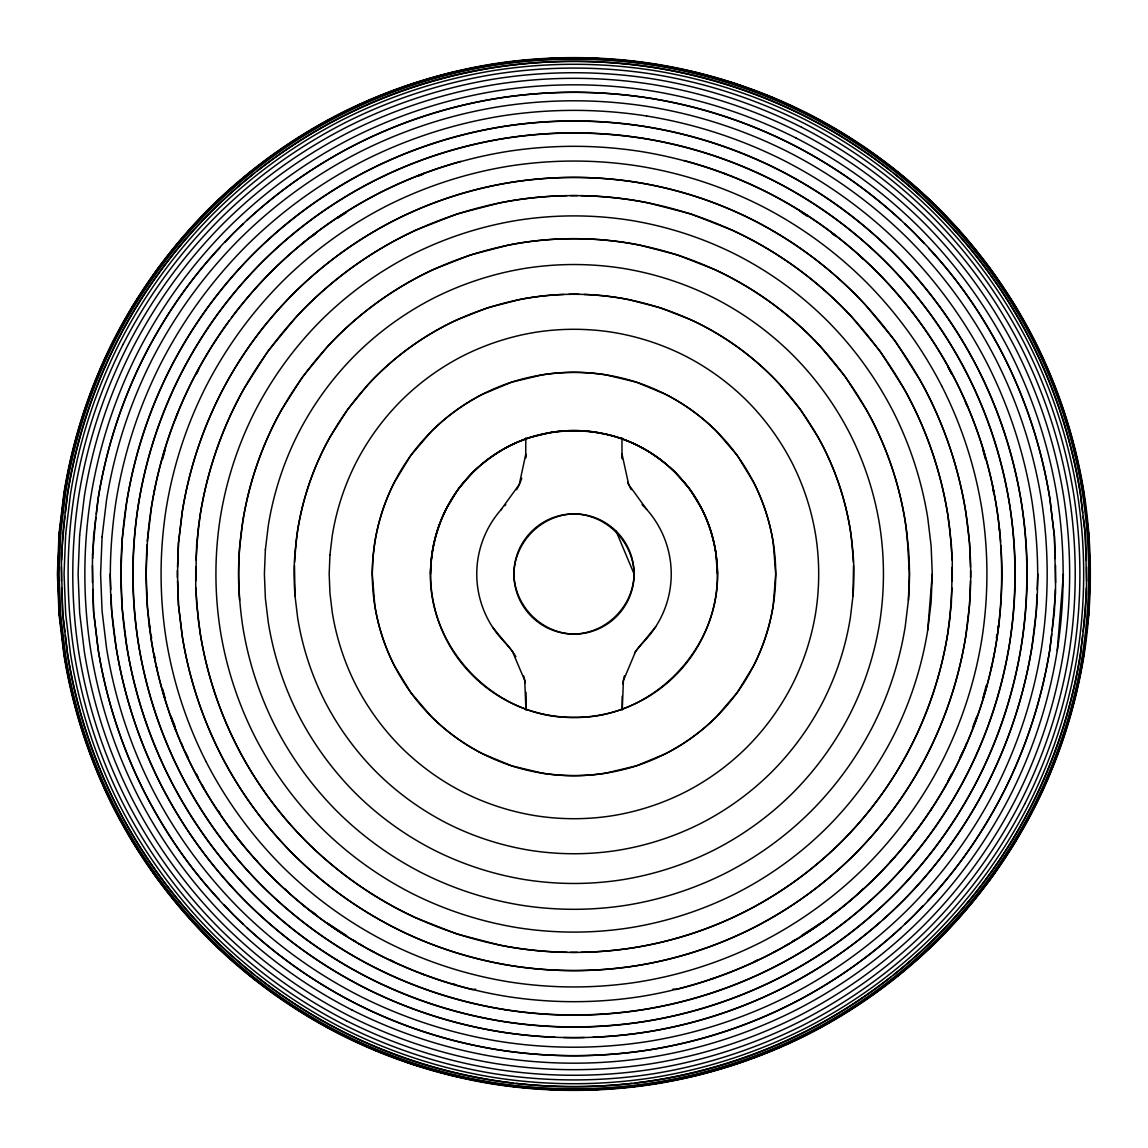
<?xml version="1.0" encoding="UTF-8"?>
<svg xmlns="http://www.w3.org/2000/svg" width="1148" height="1148" viewBox="0 0 1148 1148"><rect width="100%" height="100%" fill="white"/><g stroke="black" fill="none" stroke-linecap="round" stroke-linejoin="round"><path stroke-width="1.5" d="M646.554 115.991C694.511 123.754 741.12 138.894 784.486 160.806A470.91 470.91 0 0 1 901.912 246.117C936.151 280.571 964.951 320.22 987.151 363.428A470.91 470.91 0 0 1 1032.009 501.475C1039.284 549.462 1039.873 598.538 1032.009 646.496A470.91 470.91 0 0 1 987.165 784.543C965.195 827.837 936.309 867.587 901.926 901.869A470.91 470.91 0 0 1 882.984 919.706M525.712 458.023L525.813 437.89M622.259 710.095L623.407 680.534L635.59 651.476L655.709 626.693M57.96 570.484L59.452 614.467L64.288 654.69A524.062 524.062 0 0 0 96.647 769.863M58.376 559.923L59.093 542.33M61.418 567.012L62.753 614.209L67.574 654.173A520.69 520.69 0 0 0 117.182 806.829C141.462 854.7 173.391 898.626 211.419 936.524A520.69 520.69 0 0 0 254.569 974.953M61.705 560.023L62.753 533.806L67.574 493.827A520.69 520.69 0 0 1 117.168 341.214C141.448 293.328 173.391 249.374 211.419 211.476A520.69 520.69 0 0 1 254.54 173.061M92.428 565.419L93.605 611.784L98.125 649.323A489.263 489.263 0 0 0 144.748 792.78C167.565 837.753 197.571 879.038 233.288 914.655A489.263 489.263 0 0 0 243.204 924.24M92.701 558.545L93.605 536.231L98.125 498.677A489.263 489.263 0 0 1 144.734 355.249C167.924 310.477 197.399 268.862 233.288 233.345A489.263 489.263 0 0 1 243.175 223.788M784.486 987.194C741.264 1009.307 694.54 1024.475 646.582 1032.009A470.565 470.565 0 0 1 501.418 1031.995C453.446 1024.49 406.736 1009.293 363.514 987.194A470.91 470.91 0 0 1 246.088 901.883C211.691 867.601 182.819 827.851 160.849 784.558A470.91 470.91 0 0 1 115.991 646.525C108.127 598.567 108.716 549.49 115.991 501.504A470.91 470.91 0 0 1 160.835 363.457C183.034 320.249 211.835 280.6 246.074 246.131A470.91 470.91 0 0 1 363.5 160.82C406.851 138.908 453.46 123.769 501.418 116.005A470.91 470.91 0 0 1 646.554 115.991M177.38 570.542L178.485 605.096L182.216 636.021A402.819 402.819 0 0 0 220.588 754.121C239.487 791.115 264.026 825.168 293.486 854.456A402.819 402.819 0 0 0 393.951 927.44C430.988 946.268 470.852 959.412 511.922 965.769A402.819 402.819 0 0 0 636.092 965.769C677.119 959.341 717.084 946.354 754.049 927.44A402.819 402.819 0 0 0 854.514 854.456M177.51 567.083L178.485 542.904L182.216 511.979A402.819 402.819 0 0 1 220.574 393.908C237.177 361.577 257.884 331.356 282.681 304.751A401.585 401.585 0 0 1 407.956 213.758C440.918 198.446 476.033 187.885 511.922 182.231A402.819 402.819 0 0 1 636.064 182.231C671.967 187.87 707.068 198.475 740.058 213.729A401.585 401.585 0 0 1 865.305 304.765L894.995 340.784L920.108 380.131A401.987 401.987 0 0 1 965.755 511.979C972.385 552.992 972.327 595.008 965.784 636.021A402.819 402.819 0 0 1 927.426 754.092C908.527 791.087 883.989 825.168 854.514 854.456A402.518 402.518 0 0 1 754.049 927.44C716.969 946.182 677.105 959.125 636.092 965.769A402.518 402.518 0 0 1 511.922 965.769C476.061 959.857 440.99 949.425 407.942 934.271A402.001 402.001 0 0 1 293.515 854.442M195.72 567.012L195.734 588.852L198.116 618.456M195.992 560.037L198.116 529.544M294.476 565.562L295.022 595.941L297.648 617.753A284.13 284.13 0 0 0 324.712 701.055C338.115 727.115 355.493 751.036 376.157 771.843A284.13 284.13 0 0 0 447.002 823.303C473.163 836.533 501.289 845.66 530.218 850.352A284.13 284.13 0 0 0 617.796 850.338C646.726 845.66 674.852 836.519 701.012 823.303A284.13 284.13 0 0 0 771.858 771.815C792.522 751.022 809.9 727.1 823.288 701.026A284.13 284.13 0 0 0 850.352 617.739L852.978 595.941L853.524 565.562M294.62 562.19L296.127 541.139A283.255 283.255 0 0 1 329.892 437.259L347.586 409.506L368.508 384.078A283.255 283.255 0 0 1 456.875 319.89L487.513 307.836L519.384 299.571A283.255 283.255 0 0 1 628.602 299.585L660.487 307.836L691.125 319.876A283.255 283.255 0 0 1 779.478 384.092L800.414 409.506L818.122 437.259A283.255 283.255 0 0 1 851.859 541.139L853.38 562.176M717.17 565.964C723.47 645.334 653.614 719.208 574 717.428C494.386 719.208 424.53 645.334 430.83 565.964M908.398 600.289L909.446 574L907.078 534.609A339.521 339.521 0 0 0 866.596 410.109L845.387 376.831L820.303 346.352A339.521 339.521 0 0 0 714.386 269.421L677.664 254.971L639.465 245.055A339.521 339.521 0 0 0 508.55 245.069L470.336 254.971L433.614 269.407A339.521 339.521 0 0 0 327.711 346.366L302.613 376.831L281.375 410.094A339.521 339.521 0 0 0 240.951 534.609C237.349 565.132 238.167 596.07 242.759 626.449A340.569 340.569 0 0 0 275.204 726.282C291.262 757.537 312.098 786.208 336.852 811.134A340.569 340.569 0 0 0 421.775 872.824C453.13 888.681 486.838 899.63 521.522 905.241A340.569 340.569 0 0 0 626.492 905.227C661.176 899.616 694.884 888.667 726.239 872.824A340.569 340.569 0 0 0 811.162 811.119C835.931 786.193 856.752 757.508 872.81 726.268A340.569 340.569 0 0 0 905.241 626.435L908.398 600.289A326.936 326.936 0 0 0 908.384 547.711L905.241 521.551A340.569 340.569 0 0 0 872.796 421.718C856.738 390.464 835.902 361.792 811.148 336.866A340.569 340.569 0 0 0 726.225 275.176C694.87 259.319 661.162 248.37 626.478 242.759A340.569 340.569 0 0 0 521.508 242.773C486.824 248.384 453.116 259.333 421.761 275.176A340.569 340.569 0 0 0 336.838 336.881C312.069 361.807 291.248 390.492 275.19 421.732A340.569 340.569 0 0 0 242.759 521.565L239.602 547.711A326.936 326.936 0 0 0 239.602 600.304M932.262 574L931.128 602.083L927.756 629.994A363.715 363.715 0 0 1 893.115 736.614C875.981 769.992 853.725 800.615 827.292 827.234A363.715 363.715 0 0 1 736.585 893.13C703.107 910.063 667.103 921.758 630.065 927.756A363.715 363.715 0 0 1 517.963 927.756C480.926 921.758 444.922 910.063 411.429 893.144A363.729 363.729 0 0 1 320.737 827.249C294.29 800.63 272.033 770.007 254.885 736.643A363.715 363.715 0 0 1 220.244 630.022C214.489 592.942 214.489 555.087 220.244 518.006A363.715 363.715 0 0 1 254.885 411.386C272.019 378.008 294.275 347.385 320.708 320.766A363.715 363.715 0 0 1 411.414 254.87C444.893 237.937 480.897 226.242 517.935 220.244A363.715 363.715 0 0 1 630.037 220.244C667.074 226.242 703.078 237.937 736.571 254.856A363.715 363.715 0 0 1 827.263 320.751C853.71 347.37 875.967 377.993 893.115 411.357A363.715 363.715 0 0 1 927.756 517.978L931.128 545.903L932.262 574L927.756 629.994M952.008 587.963L949.884 618.456M952.28 580.988L952.266 559.148L949.884 529.544M970.49 580.917L969.515 605.096L965.784 636.006A401.987 401.987 0 0 1 920.093 767.869C902.285 799.539 880.028 828.598 854.514 854.456M970.62 577.458L970.62 570.542M1036.988 594.779L1036.371 610.349L1032.009 646.496A470.551 470.551 0 0 1 987.151 784.558C964.966 827.765 936.151 867.4 901.926 901.869A470.565 470.565 0 0 1 784.486 987.18M1037.204 589.584L1037.835 574M1055.299 589.455L1054.395 611.769L1049.875 649.323A489.263 489.263 0 0 1 1003.266 792.751C980.076 837.523 950.601 879.138 914.712 914.655A489.263 489.263 0 0 1 904.825 924.212M1055.572 582.581L1054.395 536.216L1049.875 498.677A489.263 489.263 0 0 0 1003.252 355.22C980.435 310.247 950.429 268.962 914.712 233.345A489.263 489.263 0 0 0 904.796 223.76M796.081 138.033A496.869 496.869 0 0 1 919.979 228.05C956.112 264.399 986.505 306.243 1009.924 351.833A496.869 496.869 0 0 1 1057.251 497.471C1065.1 548.127 1065.1 599.844 1057.265 650.486A496.869 496.869 0 0 1 1009.939 796.138C986.519 841.728 956.126 883.573 920.007 919.935A496.854 496.854 0 0 1 796.109 1009.953C750.361 1033.071 701.184 1049.057 650.586 1057.251A496.869 496.869 0 0 1 497.443 1057.251C446.845 1049.071 397.667 1033.085 351.919 1009.967M1086.295 587.977L1085.247 614.194L1080.426 654.173A520.675 520.675 0 0 1 1030.832 806.786C1006.552 854.672 974.609 898.626 936.581 936.524A520.69 520.69 0 0 1 893.46 974.939M1086.582 580.988L1085.247 533.791L1080.426 493.827A520.69 520.69 0 0 0 1030.818 341.171C1006.538 293.314 974.609 249.374 936.581 211.476A520.675 520.675 0 0 0 893.431 173.047M1088.907 605.67L1089.624 588.077M1090.04 577.516L1088.548 533.533L1083.712 493.31A524.062 524.062 0 0 0 1051.353 378.137M525.655 457.234L525.827 453.977L519.255 484.528L500.715 510.099M455.196 71.793L493.224 64.302C439.799 72.597 387.909 89.688 339.736 114.183A523.675 523.675 0 0 0 209.065 209.137C170.779 247.265 138.664 291.506 114.212 339.679A524.062 524.062 0 0 0 64.288 493.324L59.452 533.533L57.96 577.516M692.804 1076.207L654.776 1083.698C708.201 1075.403 760.091 1058.312 808.264 1033.817A523.675 523.675 0 0 0 938.935 938.863C977.221 900.735 1009.336 856.494 1033.788 808.321A524.062 524.062 0 0 0 1083.712 654.676L1088.548 614.467L1090.04 570.484M430.514 574C431.131 540.278 442.812 506.541 464.897 480.825A144.332 144.332 0 0 1 519.111 441.478L529.659 437.531L551.542 432.308A145.681 145.681 0 0 1 562.735 431.002M1057.265 650.486L1063.392 574M59.452 533.547L61.346 517.805M61.762 514.304L62.609 507.316M63.025 503.814L63.657 498.576M64.848 516.428L61.547 553.881L61.418 580.988M65.264 512.955L67.574 493.841A520.302 520.302 0 0 1 117.182 341.186C141.706 293.414 173.563 249.59 211.404 211.476A520.302 520.302 0 0 1 341.272 117.139C389.057 92.672 440.717 75.912 493.755 67.589A520.69 520.69 0 0 1 654.231 67.589C707.268 75.897 758.943 92.687 806.743 117.125A520.675 520.675 0 0 1 890.676 170.865M95.872 517.447L92.471 555.101L92.428 582.596M96.274 514.046L98.125 498.677A488.904 488.904 0 0 1 144.748 355.234C164.752 315.944 190.051 279.222 220.416 247.207M431.16 561.157L432.308 551.571A145.681 145.681 0 0 1 446.185 508.865L457.909 489.665L472.56 472.574A145.681 145.681 0 0 1 478.415 467.049M1051.726 633.954L1049.875 649.323A488.904 488.904 0 0 1 1003.252 792.766C983.248 832.056 957.949 868.778 927.584 900.793M1052.128 630.553L1055.529 592.899L1055.572 565.404M1082.736 635.045L1080.426 654.159A520.302 520.302 0 0 1 1030.818 806.814C1006.294 854.586 974.437 898.41 936.596 936.524A520.302 520.302 0 0 1 806.728 1030.861C758.943 1055.328 707.283 1072.089 654.245 1080.411A520.69 520.69 0 0 1 635.174 1083.023M1083.152 631.572L1086.453 594.119L1086.582 567.012M1084.343 649.424L1084.975 644.186M1085.391 640.684L1086.238 633.696M1086.654 630.195L1088.548 614.453M998.143 629.233L998.602 625.918M996.349 638.13L996.923 634.6M997.77 629.291L998.344 625.76M634.098 574C633.495 606.331 606.288 633.395 574 634.098C541.669 633.495 514.605 606.288 513.902 574C514.505 541.669 541.712 514.605 574 513.902C606.331 514.505 633.395 541.712 634.098 574A60.098 60.098 0 0 1 543.951 626.047A60.098 60.098 0 0 1 543.951 521.953A60.098 60.098 0 0 1 634.098 574L616.074 531.079M162.6 459.157L165.384 448.782M982.616 699.218L986.333 685.385M965.382 746.3L966.659 742.957M973.074 726.225L976.905 716.18M196.222 374.463L198.647 369.67M947.731 781.53L951.778 773.537M959.886 757.565L963.115 751.165M196.035 373.832L198.389 369.383M948.033 781.573L951.965 774.168M123.137 344.257C147.36 297.102 178.801 253.837 216.154 216.226A513.859 513.859 0 0 1 344.285 123.123C391.597 99.216 442.454 82.685 494.788 74.218A513.874 513.874 0 0 1 653.183 74.218C705.503 82.67 756.374 99.202 803.686 123.109A513.874 513.874 0 0 1 931.817 216.197C969.185 253.808 1000.611 297.074 1024.848 344.228A513.874 513.874 0 0 1 1073.796 494.86C1081.918 547.237 1081.918 600.72 1073.796 653.112A513.859 513.859 0 0 1 1024.863 803.744M1024.863 803.744C1000.64 850.898 969.199 894.163 931.846 931.774A513.874 513.874 0 0 1 803.715 1024.877C756.403 1048.784 705.546 1065.315 653.212 1073.782A513.874 513.874 0 0 1 494.817 1073.782C442.497 1065.33 391.626 1048.798 344.314 1024.891A513.874 513.874 0 0 1 216.183 931.803C178.815 894.192 147.389 850.926 123.152 803.772A513.874 513.874 0 0 1 74.204 653.14C66.082 600.763 66.082 547.28 74.204 494.888A513.874 513.874 0 0 1 123.137 344.257M944.704 787.413L946.397 784.515M930.655 810.301L932.449 807.475M910.02 838.872L912.043 836.203M179.318 241.582L156.401 270.598L133.929 304.306L114.197 339.693A523.675 523.675 0 0 0 64.302 493.31M968.682 906.418L991.599 877.402L1014.071 843.694L1033.803 808.307A523.675 523.675 0 0 0 1083.698 654.69M891.953 860.239L894.206 857.456M913.392 833.835L915.645 831.052M890.403 861.861L894.88 856.853M181.499 238.827L206.654 211.706M225.094 242.171L233.288 233.36A488.904 488.904 0 0 1 355.306 144.705C400.207 121.717 448.753 105.96 498.591 98.14A489.263 489.263 0 0 1 649.381 98.14C699.232 105.946 747.779 121.731 792.694 144.691A489.263 489.263 0 0 1 901.022 220.244M293.486 293.544C267.972 319.402 245.715 348.461 227.892 380.131A401.987 401.987 0 0 0 182.245 511.979L178.485 542.904L177.38 577.458M467.078 478.472C481.529 462.63 499.452 450.002 519.097 441.435A139.841 139.841 0 0 1 540.493 434.489A144.332 144.332 0 0 1 607.493 434.532C635.734 441.162 661.363 457.205 680.922 478.458M922.906 905.829L914.712 914.64A488.904 488.904 0 0 1 792.694 1003.295C747.793 1026.283 699.247 1042.04 649.409 1049.86A489.263 489.263 0 0 1 498.619 1049.86C448.768 1042.054 400.221 1026.269 355.306 1003.309A489.263 489.263 0 0 1 246.978 927.756M941.346 936.294L966.501 909.173M860.239 891.824L862.765 889.298M312.844 235.9L315.628 233.647M832.372 914.353L835.156 912.1M337.612 218.235L346.624 212.38M792.364 941.489L795.363 939.538M801.376 935.62L820.892 922.92M754.365 961.565L757.565 959.929M339.751 114.169C375.812 95.643 414.227 82.082 453.474 72.123M753.074 962.526L757.608 960.316M808.249 1033.831C772.188 1052.357 733.773 1065.918 694.526 1075.877M418.116 175.644L424.358 173.19M418.389 176.089L423.397 174.152M710.971 979.273L714.142 978.182M676.717 989.361L677.88 989.074M500.126 202.78L457.019 213.958L415.562 230.246A383.159 383.159 0 0 0 296.055 317.106L267.728 351.489L243.778 389.029A383.159 383.159 0 0 0 198.145 529.544M475.616 989.174L472.115 989.562A427.874 427.874 0 0 1 147.131 544.726M673.029 989.031L676.516 989.404A427.874 427.874 0 0 0 1000.913 545.343M692.775 71.779L654.747 64.302C708.129 72.668 760.134 89.558 808.249 114.169A524.062 524.062 0 0 1 858.417 143.514M643.009 138.391C688.613 145.767 732.955 160.175 774.183 181.011A447.878 447.878 0 0 1 885.869 262.146C918.443 294.921 945.837 332.633 966.96 373.731A447.878 447.878 0 0 1 1009.609 505.02C1016.697 550.681 1016.697 597.29 1009.623 642.952A447.892 447.892 0 0 1 966.96 774.24C945.852 815.338 918.457 853.05 885.897 885.84A447.878 447.878 0 0 1 774.211 966.975C732.984 987.825 688.642 1002.218 643.038 1009.609A447.878 447.878 0 0 1 504.991 1009.609M504.991 1009.609C459.387 1002.233 415.045 987.825 373.817 966.989A447.878 447.878 0 0 1 262.131 885.854C229.557 853.079 202.163 815.367 181.04 774.269A447.878 447.878 0 0 1 138.391 642.98C131.303 597.319 131.303 550.71 138.377 505.048A447.878 447.878 0 0 1 181.04 373.76C202.148 332.662 229.543 294.95 262.103 262.16A447.878 447.878 0 0 1 373.789 181.025C415.016 160.175 459.358 145.782 504.962 138.391A447.878 447.878 0 0 1 643.009 138.391M501.446 1032.009C453.489 1024.246 406.88 1009.106 363.514 987.194M455.225 1076.221L493.253 1083.698C439.871 1075.332 387.866 1058.442 339.751 1033.831A524.062 524.062 0 0 1 289.583 1004.486M647.874 202.78L690.981 213.958L732.438 230.246A383.159 383.159 0 0 1 851.945 317.106L880.272 351.489L904.222 389.029A383.159 383.159 0 0 1 949.855 529.544M452.169 983.692L455.627 984.625M694.511 72.123L733.515 83.072L771.485 97.135L808.235 114.169M453.489 1075.877L414.485 1064.928L376.515 1050.865L339.765 1033.831M723.642 173.19L726.77 174.424M421.23 973.576L424.358 974.81M801.562 127.27C754.681 103.578 704.298 87.205 652.451 78.825A509.138 509.138 0 0 0 495.52 78.825C443.673 87.219 393.276 103.593 346.409 127.285A509.124 509.124 0 0 0 219.455 219.526C182.432 256.793 151.292 299.657 127.299 346.38A509.124 509.124 0 0 0 78.81 495.62C70.774 547.524 70.774 600.504 78.81 652.408A509.124 509.124 0 0 0 127.313 801.663C151.321 848.372 182.46 891.235 219.469 928.502A509.138 509.138 0 0 0 346.438 1020.73M796.081 138.033C750.333 114.915 701.155 98.943 650.557 90.749A496.869 496.869 0 0 0 497.414 90.764C446.816 98.943 397.639 114.929 351.891 138.047A496.869 496.869 0 0 0 227.993 228.065C191.874 264.427 161.481 306.272 138.061 351.862A496.869 496.869 0 0 0 90.735 497.514C82.886 548.156 82.9 599.873 90.749 650.529A496.869 496.869 0 0 0 138.076 796.167C161.495 841.757 191.903 883.587 228.022 919.964A496.869 496.869 0 0 0 351.919 1009.967M346.438 1020.73C393.319 1044.422 443.702 1060.795 495.549 1069.175A509.124 509.124 0 0 0 652.48 1069.175C704.327 1060.781 754.724 1044.407 801.591 1020.716A509.138 509.138 0 0 0 928.545 928.474C965.568 891.207 996.708 848.343 1020.701 801.62A509.124 509.124 0 0 0 1069.19 652.38C1077.226 600.476 1077.226 547.496 1069.19 495.592A509.124 509.124 0 0 0 1020.687 346.337C996.679 299.628 965.54 256.765 928.531 219.498A509.124 509.124 0 0 0 801.562 127.27M390.392 960.316L394.926 962.526M390.464 959.943L393.649 961.579M801.347 212.351L807.345 216.269M327.137 922.949L346.653 935.649M352.666 939.552L355.665 941.504M832.343 233.618L835.127 235.871M312.873 912.129L315.657 914.382M860.211 256.148L862.751 258.673M285.249 889.327L287.789 891.853M504.704 642.191L506.024 643.583A73.974 73.974 0 0 1 515.854 656.728M643.224 505.723L643.138 505.637A73.974 73.974 0 0 1 642.091 504.546M504.804 642.306L504.546 642.048A97.236 97.236 0 0 1 501.805 508.865M643.339 505.838L643.655 506.153A97.236 97.236 0 0 1 643.655 641.832L642.134 643.411A73.974 73.974 0 0 0 634.514 653.04M942.522 212.983C979.344 250.106 1010.125 293.07 1033.788 339.679A524.062 524.062 0 0 1 1050.693 376.501M924.054 243.419L914.698 233.331A488.904 488.904 0 0 0 792.694 144.705C747.649 121.932 699.218 106.204 649.381 98.14A488.919 488.919 0 0 0 498.591 98.154C448.768 106.204 400.336 121.946 355.277 144.705A489.263 489.263 0 0 0 246.949 220.273M928.732 248.456C958.767 280.055 983.047 316.704 1003.266 355.22A488.904 488.904 0 0 1 1049.86 498.677L1054.395 536.202L1055.299 558.545M293.501 854.471C267.986 828.612 245.729 799.553 227.892 767.869A401.987 401.987 0 0 1 182.245 636.021L178.485 605.111L177.51 580.917M219.268 899.544C189.233 867.945 164.953 831.295 144.734 792.78A488.904 488.904 0 0 1 98.14 649.323L93.605 611.798L92.701 589.455M223.946 904.581L233.302 914.669A488.904 488.904 0 0 0 355.306 1003.295C400.351 1026.068 448.782 1041.796 498.619 1049.86A488.919 488.919 0 0 0 649.409 1049.846C699.232 1041.796 747.664 1026.054 792.723 1003.295A489.263 489.263 0 0 0 901.051 927.728M97.307 771.499A524.062 524.062 0 0 0 114.212 808.335C137.875 854.944 168.656 897.908 205.478 935.017M966.501 238.813L938.935 209.123A523.675 523.675 0 0 0 808.235 114.183M254.239 858.101L257.597 861.861M181.499 909.187L209.065 938.877A523.675 523.675 0 0 0 339.765 1033.817M240.119 841.47L242.257 844.067M492.592 627.181L512.439 651.447L524.736 680.463L525.956 710.153M253.808 857.47L256.061 860.254M968.668 241.568L991.599 270.598L1014.071 304.277L1033.788 339.664A523.675 523.675 0 0 1 1083.698 493.31M585.25 431.002A145.681 145.681 0 0 1 596.443 432.308L607.493 434.489A139.855 139.855 0 0 1 628.903 441.435A144.332 144.332 0 0 1 683.074 480.854C702.389 503.226 713.726 531.897 716.84 561.142M179.332 906.432L156.401 877.402L133.929 843.723L114.212 808.335A523.675 523.675 0 0 1 64.302 654.69M235.957 836.203L237.98 838.872M646.668 509.411L628.688 484.599L621.986 453.905L621.972 437.819M218.12 810.474L220.057 813.473M944.704 360.587L946.397 363.486M201.603 784.515L204.143 788.863M941.991 386.446C922.217 347.973 896.559 312.658 866.066 281.963A419.436 419.436 0 0 0 761.468 205.98C722.853 186.464 681.338 172.975 638.632 166.058A419.422 419.422 0 0 0 509.353 166.073C466.633 172.975 425.119 186.478 386.503 205.98A419.422 419.422 0 0 0 281.92 281.978C251.426 312.672 225.769 347.988 205.994 386.474A419.436 419.436 0 0 0 166.058 509.425C159.428 552.188 159.428 595.841 166.058 638.604A419.436 419.436 0 0 0 206.009 761.54M206.009 761.555C225.783 800.027 251.441 835.342 281.934 866.037A419.422 419.422 0 0 0 386.532 942.02C425.147 961.536 466.662 975.025 509.368 981.942A419.422 419.422 0 0 0 638.647 981.927C681.367 975.025 722.881 961.522 761.497 942.02A419.422 419.422 0 0 0 866.08 866.023C896.574 835.328 922.231 800.013 942.006 761.526A419.436 419.436 0 0 0 981.942 638.575C988.572 595.812 988.572 552.159 981.942 509.396A419.422 419.422 0 0 0 941.991 386.46M948.033 366.427L951.965 373.832M196.035 774.168L197.599 777.124M947.717 366.456L951.764 374.435M184.9 751.208L188.129 757.594M196.236 773.565L197.858 776.765M201.904 784.744L203.526 787.944M965.368 401.671L966.645 405.014M171.095 716.223L174.941 726.254M181.355 742.986L182.632 746.329M982.602 448.739L985.4 459.128M162.6 688.872L165.398 699.261M993.221 490.383L993.795 493.927M149.671 625.775L150.23 629.319M151.077 634.629L151.651 638.159M154.205 654.073L154.779 657.617M149.398 625.918L149.857 629.233M1084.343 498.533L1084.975 503.785M1085.391 507.287L1086.238 514.275M1086.654 517.777L1088.548 533.519M1082.722 512.926L1080.426 493.812A520.302 520.302 0 0 0 1030.818 341.186C1006.294 293.4 974.422 249.561 936.567 211.462A520.302 520.302 0 0 0 806.728 117.139C758.799 92.902 707.254 76.17 654.231 67.589A520.302 520.302 0 0 0 493.755 67.603C440.717 76.155 389.186 92.916 341.243 117.139A520.69 520.69 0 0 0 257.296 170.894M1083.152 516.399L1085.233 533.777L1086.295 560.009M64.848 631.601L62.767 614.223L61.705 587.991M65.278 635.074L67.574 654.188A520.302 520.302 0 0 0 117.182 806.814C141.706 854.6 173.578 898.439 211.433 936.538A520.302 520.302 0 0 0 341.272 1030.861C389.057 1055.328 440.717 1072.089 493.755 1080.411A520.69 520.69 0 0 0 512.855 1083.038M59.452 614.481L61.346 630.223M61.762 633.725L62.609 640.713M63.025 644.215L63.657 649.467M999.176 527.09L999.506 530.433M717.486 574L715.692 551.571A145.681 145.681 0 0 0 701.815 508.865L690.091 489.665L675.44 472.574A145.681 145.681 0 0 0 669.585 467.049M622.259 458.784L621.986 453.905L622.101 457.952M1088.907 542.315L1089.624 559.923M970.49 567.083L969.515 542.889L965.784 511.965A402.819 402.819 0 0 0 927.412 393.879C908.427 356.928 883.773 323.004 854.499 293.529A402.819 402.819 0 0 0 754.049 220.559C716.955 201.804 677.09 188.86 636.064 182.216A402.518 402.518 0 0 0 511.922 182.231C470.895 188.86 431.017 201.818 393.936 220.559A402.819 402.819 0 0 0 293.486 293.544M952.008 560.023L951.362 544.31L947.817 514.806A384.336 384.336 0 0 0 911.196 402.144C893.087 366.872 869.567 334.527 841.628 306.387A384.336 384.336 0 0 0 745.784 236.761C710.397 218.881 672.355 206.525 633.222 200.197A384.336 384.336 0 0 0 580.974 195.662M952.28 567.012L951.362 603.676L947.817 633.165A384.336 384.336 0 0 1 911.211 745.827C895.383 776.679 875.608 805.509 851.96 830.908A383.159 383.159 0 0 1 732.424 917.726C700.983 932.334 667.476 942.408 633.237 947.803A384.336 384.336 0 0 1 581.003 952.338M195.72 580.988L196.638 544.324L200.183 514.835A384.336 384.336 0 0 1 236.789 402.173C254.899 366.901 278.419 334.542 306.358 306.416A384.336 384.336 0 0 1 402.187 236.775C437.575 218.895 475.616 206.525 514.749 200.197A384.336 384.336 0 0 1 566.997 195.662M195.992 587.977L196.638 603.69L200.183 633.194A384.336 384.336 0 0 0 236.804 745.856C252.632 776.694 272.392 805.523 296.041 830.908A383.159 383.159 0 0 0 415.576 917.726L457.019 934.042L500.126 945.22A383.547 383.547 0 0 0 633.237 947.774C672.384 941.489 710.425 929.105 745.813 911.225A384.336 384.336 0 0 0 841.642 841.584C865.994 816.917 887.217 789.193 904.222 758.971A383.159 383.159 0 0 0 949.855 618.456M110.165 574L110.796 589.584M111.012 594.779L111.629 610.377L115.991 646.525A470.551 470.551 0 0 0 160.849 784.558C183.034 827.78 211.863 867.414 246.088 901.883A470.565 470.565 0 0 0 363.514 987.18M58.376 588.077L59.093 605.685M525.985 692.258L526.014 708.746M622.173 696.162L622.187 708.56M965.855 402.575A434.073 434.073 0 0 1 967.836 407.21M983.262 449.858A434.073 434.073 0 0 1 984.697 454.694M992.489 485.647A434.073 434.073 0 0 1 994.154 493.884M798.879 210.199A433.514 433.514 0 0 1 807.388 215.609M832.128 233.015A433.514 433.514 0 0 1 834.797 235.053M860.627 256.549A433.514 433.514 0 0 1 863.109 258.817M302.656 243.405A434.073 434.073 0 0 1 305.268 241.281M309.214 238.138A434.073 434.073 0 0 1 314.523 234.02M336.407 218.393A434.073 434.073 0 0 1 346.266 211.978M153.846 493.884A434.073 434.073 0 0 1 154.492 490.583M163.303 454.694A434.073 434.073 0 0 1 164.738 449.858M175.744 418.102A434.073 434.073 0 0 1 177.596 413.424M187.712 757.666A434.088 434.088 0 0 1 185.589 753.102M176.347 731.463A434.088 434.088 0 0 1 173.334 723.613M172.76 722.035A434.088 434.088 0 0 1 171.038 717.299M164.738 698.142A434.088 434.088 0 0 1 163.303 693.306M156.96 668.911A434.088 434.088 0 0 1 156.228 665.639M154.492 657.417A434.088 434.088 0 0 1 153.846 654.116M373.875 952.036A434.073 434.073 0 0 1 370.919 950.444M363.572 946.368A434.073 434.073 0 0 1 359.195 943.857M346.266 936.022A434.073 434.073 0 0 1 326.721 922.935M314.523 913.98A434.073 434.073 0 0 1 309.214 909.862M305.268 906.719A434.073 434.073 0 0 1 302.656 904.595M289.87 893.689A434.073 434.073 0 0 1 284.876 889.198M863.124 889.198A434.073 434.073 0 0 1 859.378 892.584M851.787 899.214A434.073 434.073 0 0 1 849.219 901.381M845.344 904.595A434.073 434.073 0 0 1 842.732 906.719M825.383 919.993A434.073 434.073 0 0 1 801.735 936.022M788.805 943.857A434.073 434.073 0 0 1 784.428 946.368M777.081 950.444A434.073 434.073 0 0 1 774.125 952.036M994.154 654.116A434.088 434.088 0 0 1 993.508 657.417M991.772 665.639A434.088 434.088 0 0 1 991.04 668.911M986.964 685.212A434.088 434.088 0 0 1 983.262 698.142M976.962 717.299A434.088 434.088 0 0 1 975.24 722.035M974.666 723.613A434.088 434.088 0 0 1 973.475 726.756M964.492 748.51A434.088 434.088 0 0 1 960.288 757.666M493.224 64.317A523.675 523.675 0 0 1 654.776 64.317M654.776 1083.683A523.66 523.66 0 0 1 493.224 1083.683M861.359 145.466A524.062 524.062 0 0 1 868.634 150.445M871.519 152.469A524.062 524.062 0 0 1 885.739 162.873M888.552 165.011A524.062 524.062 0 0 1 907.767 180.509M910.45 182.79A524.062 524.062 0 0 1 935.146 205.406M498.447 63.513A524.062 524.062 0 0 1 505.421 62.552M508.923 62.107A524.062 524.062 0 0 1 514.175 61.475M517.676 61.074A524.062 524.062 0 0 1 524.693 60.37M528.209 60.055A524.062 524.062 0 0 1 533.476 59.61M545.788 58.806A524.062 524.062 0 0 1 565.175 58.117M582.797 58.117A524.062 524.062 0 0 1 602.169 58.806M614.481 59.61A524.062 524.062 0 0 1 619.748 60.04M623.264 60.37A524.062 524.062 0 0 1 630.281 61.074M633.782 61.461A524.062 524.062 0 0 1 649.524 63.513M212.825 205.42A524.062 524.062 0 0 1 237.521 182.819M240.205 180.537A524.062 524.062 0 0 1 259.419 165.039M262.218 162.901A524.062 524.062 0 0 1 276.438 152.497M279.323 150.474A524.062 524.062 0 0 1 339.736 114.183M286.641 1002.534A524.062 524.062 0 0 1 279.366 997.555M276.481 995.531A524.062 524.062 0 0 1 262.261 985.128M259.448 982.989A524.062 524.062 0 0 1 240.233 967.491M237.55 965.21A524.062 524.062 0 0 1 212.854 942.594M649.553 1084.487A524.062 524.062 0 0 1 642.579 1085.448M639.077 1085.893A524.062 524.062 0 0 1 633.825 1086.525M630.324 1086.926A524.062 524.062 0 0 1 623.307 1087.63M619.791 1087.945A524.062 524.062 0 0 1 614.524 1088.39M602.212 1089.194A524.062 524.062 0 0 1 582.825 1089.882M565.203 1089.882A524.062 524.062 0 0 1 545.831 1089.194M533.519 1088.39A524.062 524.062 0 0 1 528.252 1087.96M524.736 1087.63A524.062 524.062 0 0 1 517.719 1086.926M514.218 1086.539A524.062 524.062 0 0 1 498.476 1084.487M935.175 942.58A524.062 524.062 0 0 1 910.479 965.181M907.795 967.463A524.062 524.062 0 0 1 888.581 982.961M885.782 985.099A524.062 524.062 0 0 1 871.562 995.503M868.677 997.526A524.062 524.062 0 0 1 808.264 1033.817M257.324 977.135A520.69 520.69 0 0 0 341.272 1030.875C389.215 1055.098 440.746 1071.83 493.769 1080.411A520.288 520.288 0 0 0 654.245 1080.397C707.283 1071.845 758.814 1055.084 806.757 1030.861A520.69 520.69 0 0 0 890.705 977.106M631.701 1083.425A520.69 520.69 0 0 1 516.342 1083.425M852.978 595.941A272.75 272.75 0 0 0 852.978 552.059L850.352 530.247A284.13 284.13 0 0 0 823.288 446.945C809.885 420.886 792.507 396.964 771.843 376.171A284.13 284.13 0 0 0 700.998 324.697C674.837 311.467 646.711 302.34 617.782 297.648A284.13 284.13 0 0 0 584.131 294.448M563.84 294.448A284.13 284.13 0 0 0 530.204 297.662C501.274 302.34 473.148 311.481 446.988 324.697A284.13 284.13 0 0 0 376.142 376.185C355.478 396.978 338.1 420.9 324.712 446.974A284.13 284.13 0 0 0 297.648 530.261L295.022 552.059A272.765 272.765 0 0 0 295.022 595.941M568.92 294.304A284.13 284.13 0 0 1 579.066 294.304M667.16 464.926A145.681 145.681 0 0 0 639.12 446.17C598.768 425.75 549.232 425.75 508.88 446.17A145.681 145.681 0 0 0 480.84 464.94M565.95 430.801A145.681 145.681 0 0 1 582.036 430.801M683.103 480.825A139.855 139.855 0 0 1 696.334 499.021A144.332 144.332 0 0 1 716.998 562.75A139.855 139.855 0 0 1 717.041 585.25A144.332 144.332 0 0 1 696.291 648.95A139.855 139.855 0 0 1 683.103 667.175A144.332 144.332 0 0 1 628.889 706.522A139.841 139.841 0 0 1 607.507 713.511A144.332 144.332 0 0 1 540.507 713.468A139.855 139.855 0 0 1 519.097 706.565A144.332 144.332 0 0 1 464.926 667.146A139.841 139.841 0 0 1 451.666 648.979A144.332 144.332 0 0 1 431.002 585.25A139.855 139.855 0 0 1 430.959 562.75A144.332 144.332 0 0 1 451.709 499.05A139.855 139.855 0 0 1 464.897 480.825M570.484 195.619A384.336 384.336 0 0 1 577.487 195.619M500.126 202.794A383.159 383.159 0 0 1 647.874 202.794M577.516 952.381A384.336 384.336 0 0 1 570.513 952.381M567.026 952.338A384.336 384.336 0 0 1 514.778 947.803C475.645 941.475 437.603 929.119 402.216 911.239A384.336 384.336 0 0 1 306.373 841.613C282.021 816.931 260.783 789.207 243.778 758.971A383.159 383.159 0 0 1 198.145 618.456M593.1 1037.232A470.91 470.91 0 0 0 646.582 1031.995C694.54 1024.246 741.149 1009.092 784.515 987.18A470.91 470.91 0 0 0 880.387 922.002M584.418 1037.505A470.91 470.91 0 0 1 563.611 1037.505M554.943 1037.247A470.91 470.91 0 0 1 501.446 1032.009M147.389 541.253A427.874 427.874 0 0 1 229.342 320.464M231.437 317.623A427.874 427.874 0 0 1 460.836 161.366M683.964 160.505A427.874 427.874 0 0 1 1000.654 541.813M631.199 489.608A73.974 73.974 0 0 1 629.908 487.139M629.291 485.891A73.974 73.974 0 0 1 627.583 482.074M622.862 683.95A73.974 73.974 0 0 1 624.426 675.828M523.746 676A73.974 73.974 0 0 1 525.124 682.759M521.752 478.271A73.974 73.974 0 0 1 516.657 489.708M505.794 504.661A73.974 73.974 0 0 1 504.747 505.751M59.036 533.504L57.4 574L59.036 614.496L63.886 654.747A524.478 524.478 0 0 0 113.839 808.508C138.564 856.638 170.65 900.778 208.764 939.164A524.478 524.478 0 0 0 339.564 1034.19C387.852 1058.6 439.756 1075.461 493.166 1084.099A524.478 524.478 0 0 0 654.834 1084.099C708.244 1075.461 760.148 1058.6 808.436 1034.205A524.478 524.478 0 0 0 939.222 939.164C977.35 900.793 1009.436 856.623 1034.161 808.508A524.478 524.478 0 0 0 1084.114 654.747C1092.408 601.294 1092.394 546.706 1084.114 493.253A524.478 524.478 0 0 0 1034.161 339.492C1009.436 291.362 977.35 247.222 939.236 208.836A524.478 524.478 0 0 0 808.436 113.81C760.148 89.4 708.244 72.539 654.834 63.901A524.478 524.478 0 0 0 493.166 63.901C439.756 72.539 387.852 89.4 339.564 113.796A524.478 524.478 0 0 0 208.778 208.836C170.65 247.207 138.564 291.377 113.839 339.492A524.478 524.478 0 0 0 63.886 493.253L59.036 533.504M60.686 533.633L59.065 574L60.686 614.381L65.522 654.518A522.799 522.799 0 0 0 115.331 807.761C139.97 855.734 171.956 899.745 209.955 938.016A522.799 522.799 0 0 0 340.325 1032.726C388.469 1057.05 440.215 1073.854 493.453 1082.478A522.799 522.799 0 0 0 654.59 1082.464C707.828 1073.854 759.574 1057.035 807.704 1032.712A522.799 522.799 0 0 0 938.06 937.988C976.073 899.731 1008.044 855.705 1032.698 807.733A522.799 522.799 0 0 0 1082.478 654.475C1090.744 601.193 1090.729 546.778 1082.478 493.482A522.799 522.799 0 0 0 1032.669 340.238C1008.03 292.266 976.044 248.255 938.045 209.984A522.799 522.799 0 0 0 807.675 115.274C759.531 90.95 707.785 74.146 654.547 65.522A522.799 522.799 0 0 0 493.41 65.536C440.172 74.146 388.426 90.965 340.296 115.288A522.799 522.799 0 0 0 209.941 210.012C171.927 248.269 139.956 292.295 115.302 340.267A522.799 522.799 0 0 0 65.522 493.525L60.686 533.633M65.68 534.035L64.058 574L65.68 613.993L70.459 653.729A517.705 517.705 0 0 0 119.779 805.494C144.189 852.993 175.859 896.588 213.499 934.472A517.719 517.719 0 0 0 342.606 1028.264C390.263 1052.357 441.506 1068.989 494.228 1077.527A517.705 517.705 0 0 0 653.8 1077.527C706.522 1068.989 757.766 1052.329 805.437 1028.249A517.719 517.719 0 0 0 934.529 934.443C972.169 896.559 1003.826 852.964 1028.235 805.466A517.719 517.719 0 0 0 1077.542 653.7C1085.721 600.921 1085.707 547.036 1077.542 494.271A517.719 517.719 0 0 0 1028.221 342.506C1003.811 295.007 972.141 251.412 934.501 213.528A517.705 517.705 0 0 0 805.394 119.736C757.737 95.643 706.494 79.011 653.772 70.473A517.719 517.719 0 0 0 494.2 70.473C441.478 79.011 390.234 95.671 342.563 119.751A517.705 517.705 0 0 0 213.471 213.557C175.831 251.441 144.174 295.036 119.765 342.534A517.705 517.705 0 0 0 70.459 494.3L65.68 534.035M79.657 535.126L78.093 574L79.657 612.889L84.321 651.547A503.47 503.47 0 0 0 132.278 799.123C156.013 845.33 186.808 887.705 223.415 924.556A503.47 503.47 0 0 0 348.963 1015.765C395.314 1039.198 445.151 1055.385 496.424 1063.679A503.47 503.47 0 0 0 651.605 1063.665C702.877 1055.371 752.715 1039.184 799.065 1015.75A503.47 503.47 0 0 0 924.614 924.527C961.206 887.691 992.001 845.287 1015.736 799.094A503.47 503.47 0 0 0 1063.679 651.504C1071.644 600.189 1071.629 547.783 1063.679 496.453A503.47 503.47 0 0 0 1015.722 348.877C991.987 302.67 961.192 260.295 924.585 223.444A503.47 503.47 0 0 0 799.037 132.235C752.686 108.802 702.849 92.615 651.576 84.321A503.47 503.47 0 0 0 496.395 84.335C445.123 92.629 395.285 108.816 348.935 132.25A503.47 503.47 0 0 0 223.386 223.473C186.794 260.309 155.999 302.713 132.264 348.906A503.47 503.47 0 0 0 84.321 496.496L79.657 535.126M102.086 536.891L100.593 574L102.086 611.123L106.534 648.017A480.639 480.639 0 0 0 152.311 788.92C174.97 833.018 204.373 873.485 239.315 908.656A480.639 480.639 0 0 0 359.181 995.732C403.422 1018.089 451.006 1033.544 499.94 1041.466A480.639 480.639 0 0 0 648.089 1041.451C697.037 1033.544 744.607 1018.075 788.863 995.718A480.625 480.625 0 0 0 908.699 908.628C943.642 873.456 973.045 832.989 995.703 788.891A480.639 480.639 0 0 0 1041.466 647.989C1049.071 598.998 1049.057 548.974 1041.466 499.983A480.639 480.639 0 0 0 995.689 359.08C973.03 314.983 943.627 274.516 908.685 239.344A480.639 480.639 0 0 0 788.82 152.268C744.578 129.911 696.994 114.456 648.06 106.534A480.639 480.639 0 0 0 499.911 106.549C450.963 114.456 403.393 129.925 359.137 152.282A480.639 480.639 0 0 0 239.301 239.372C204.358 274.544 174.955 315.011 152.297 359.109A480.639 480.639 0 0 0 106.534 500.011L102.086 536.891M122.319 538.484L120.884 574L122.319 609.531L126.581 644.846A460.018 460.018 0 0 0 170.406 779.693C192.089 821.911 220.229 860.641 253.679 894.306A460.018 460.018 0 0 0 368.393 977.637C410.74 999.047 456.273 1013.827 503.125 1021.419A460.018 460.018 0 0 0 644.903 1021.404C691.756 1013.827 737.289 999.033 779.635 977.622A460.018 460.018 0 0 0 894.349 894.278C927.785 860.613 955.925 821.882 977.608 779.664A460.018 460.018 0 0 0 1021.419 644.817C1028.694 597.921 1028.68 550.05 1021.419 503.154A460.018 460.018 0 0 0 977.594 368.307C955.911 326.089 927.771 287.359 894.321 253.694A460.018 460.018 0 0 0 779.607 170.363C737.26 148.953 691.727 134.173 644.875 126.581A460.018 460.018 0 0 0 503.097 126.596C456.244 134.173 410.711 148.967 368.365 170.378A460.018 460.018 0 0 0 253.651 253.722C220.201 287.387 192.075 326.118 170.392 368.336A460.018 460.018 0 0 0 126.581 503.183L122.319 538.484M147.475 540.464L146.126 574L147.475 607.55L151.493 640.9A434.403 434.403 0 0 0 192.878 768.242C213.356 808.106 239.932 844.67 271.516 876.469A434.403 434.403 0 0 0 379.844 955.165C419.838 975.37 462.831 989.332 507.072 996.493A434.389 434.389 0 0 0 640.957 996.493C685.198 989.332 728.191 975.355 768.184 955.15A434.389 434.389 0 0 0 876.498 876.441C908.082 844.655 934.659 808.077 955.136 768.213A434.403 434.403 0 0 0 996.507 640.871C1003.366 596.587 1003.366 551.384 996.507 507.1A434.389 434.389 0 0 0 955.122 379.758C934.644 339.894 908.068 303.33 876.484 271.531A434.403 434.403 0 0 0 768.155 192.835C728.162 172.631 685.169 158.668 640.928 151.507A434.389 434.389 0 0 0 507.043 151.507C462.802 158.668 419.809 172.645 379.816 192.85A434.403 434.403 0 0 0 271.502 271.559C239.918 303.345 213.341 339.923 192.864 379.787A434.403 434.403 0 0 0 151.493 507.129L147.475 540.464M265.375 549.734L264.399 574L265.375 598.28L268.288 622.403A314.322 314.322 0 0 0 298.222 714.544C313.045 743.387 332.274 769.849 355.119 792.852A314.322 314.322 0 0 0 433.514 849.807C462.443 864.43 493.554 874.532 525.569 879.712A314.322 314.322 0 0 0 622.446 879.712C654.46 874.532 685.571 864.415 714.515 849.793A314.322 314.322 0 0 0 792.881 792.837C815.74 769.834 834.969 743.373 849.778 714.53A314.322 314.322 0 0 0 879.712 622.388C884.678 590.345 884.678 557.627 879.712 525.597A314.322 314.322 0 0 0 849.778 433.456C834.955 404.613 815.726 378.151 792.881 355.148A314.322 314.322 0 0 0 714.486 298.193C685.557 283.57 654.446 273.468 622.431 268.288A314.322 314.322 0 0 0 525.554 268.288C493.54 273.468 462.429 283.585 433.485 298.207A314.322 314.322 0 0 0 355.119 355.163C332.26 378.166 313.031 404.627 298.222 433.47A314.322 314.322 0 0 0 268.288 525.612L265.375 549.734M329.95 554.814L329.175 574L329.95 593.2L332.246 612.286A248.556 248.556 0 0 0 355.923 685.141C367.647 707.943 382.858 728.88 400.925 747.061A248.556 248.556 0 0 0 462.902 792.091C485.791 803.657 510.386 811.65 535.7 815.74A248.556 248.556 0 0 0 612.314 815.74C637.628 811.65 662.224 803.657 685.112 792.091A248.556 248.556 0 0 0 747.09 747.047C765.156 728.865 780.367 707.929 792.077 685.126A248.556 248.556 0 0 0 815.754 612.257C819.672 586.929 819.672 561.056 815.754 535.714A248.556 248.556 0 0 0 792.077 462.859C780.353 440.057 765.142 419.12 747.075 400.939A248.556 248.556 0 0 0 685.098 355.909C662.209 344.343 637.614 336.35 612.3 332.26A248.556 248.556 0 0 0 535.686 332.26C510.372 336.35 485.776 344.343 462.888 355.909A248.556 248.556 0 0 0 400.91 400.953C382.844 419.135 367.633 440.071 355.923 462.874A248.556 248.556 0 0 0 332.246 535.743L329.95 554.814M372.899 558.186L372.268 574L374.793 605.541A204.818 204.818 0 0 0 394.309 665.582L410.797 692.574L431.375 716.61A204.818 204.818 0 0 0 482.461 753.719L511.664 765.86L542.444 773.207A204.818 204.818 0 0 0 605.57 773.192L636.336 765.86L665.553 753.705A204.818 204.818 0 0 0 716.625 716.596L737.203 692.574L753.705 665.567A204.818 204.818 0 0 0 773.207 605.527L775.732 574L773.207 542.459A204.818 204.818 0 0 0 753.691 482.418L737.203 455.426L716.625 431.39A204.818 204.818 0 0 0 665.539 394.281L636.336 382.141L605.556 374.793A204.818 204.818 0 0 0 542.43 374.808L511.664 382.141L482.447 394.295A204.818 204.818 0 0 0 431.375 431.404L410.797 455.426L394.295 482.433A204.818 204.818 0 0 0 374.793 542.473L372.899 558.186A196.609 196.609 0 0 0 372.899 589.814A203.598 203.598 0 0 0 402.044 679.386A196.624 196.624 0 0 0 420.599 705.001A203.598 203.598 0 0 0 496.826 760.349A196.609 196.609 0 0 0 526.903 770.15A203.598 203.598 0 0 0 621.097 770.121A196.609 196.609 0 0 0 651.189 760.378A203.598 203.598 0 0 0 727.373 704.972A196.624 196.624 0 0 0 745.985 679.415A203.598 203.598 0 0 0 775.072 589.814A196.609 196.609 0 0 0 775.101 558.186A203.598 203.598 0 0 0 745.956 468.614A196.624 196.624 0 0 0 727.401 442.999A203.598 203.598 0 0 0 651.174 387.651A196.609 196.609 0 0 0 621.097 377.85A203.598 203.598 0 0 0 526.903 377.879A196.609 196.609 0 0 0 496.811 387.622A203.598 203.598 0 0 0 420.627 443.028A196.624 196.624 0 0 0 402.015 468.585A203.598 203.598 0 0 0 372.928 558.186M347.442 966.401A453.116 453.116 0 0 0 1027.116 574A453.116 453.116 0 0 0 347.442 181.599A453.116 453.116 0 0 0 347.442 966.401M353.426 956.054A441.162 441.162 0 0 0 1015.162 574A441.162 441.162 0 0 0 353.426 191.946A441.162 441.162 0 0 0 353.426 956.054"/></g></svg>
